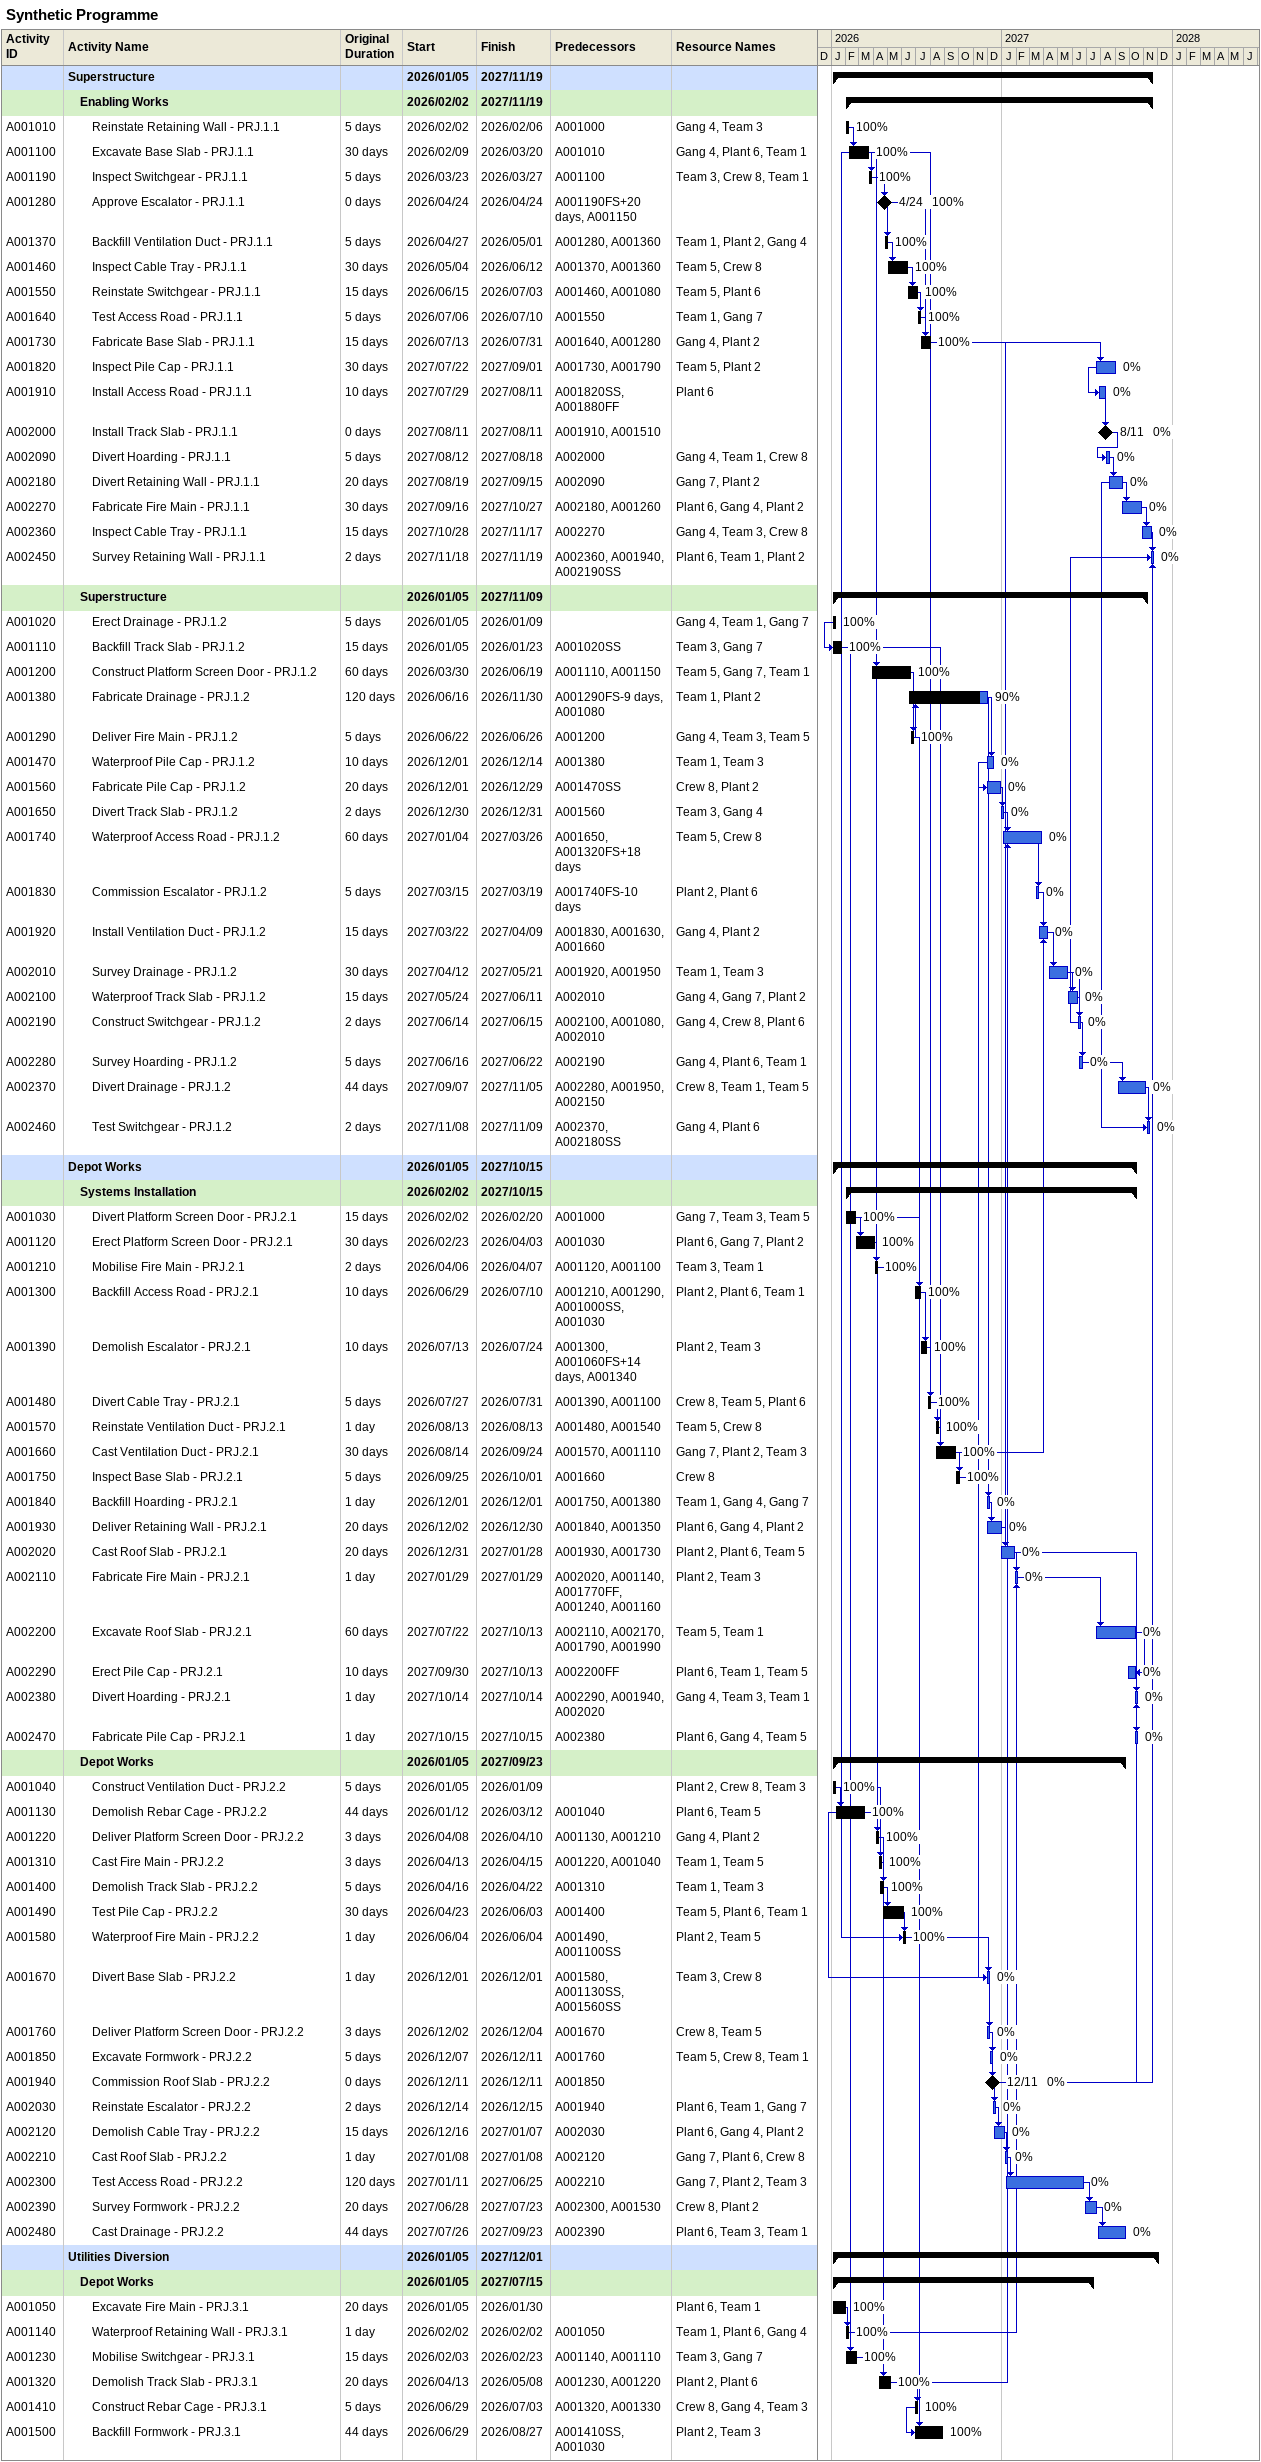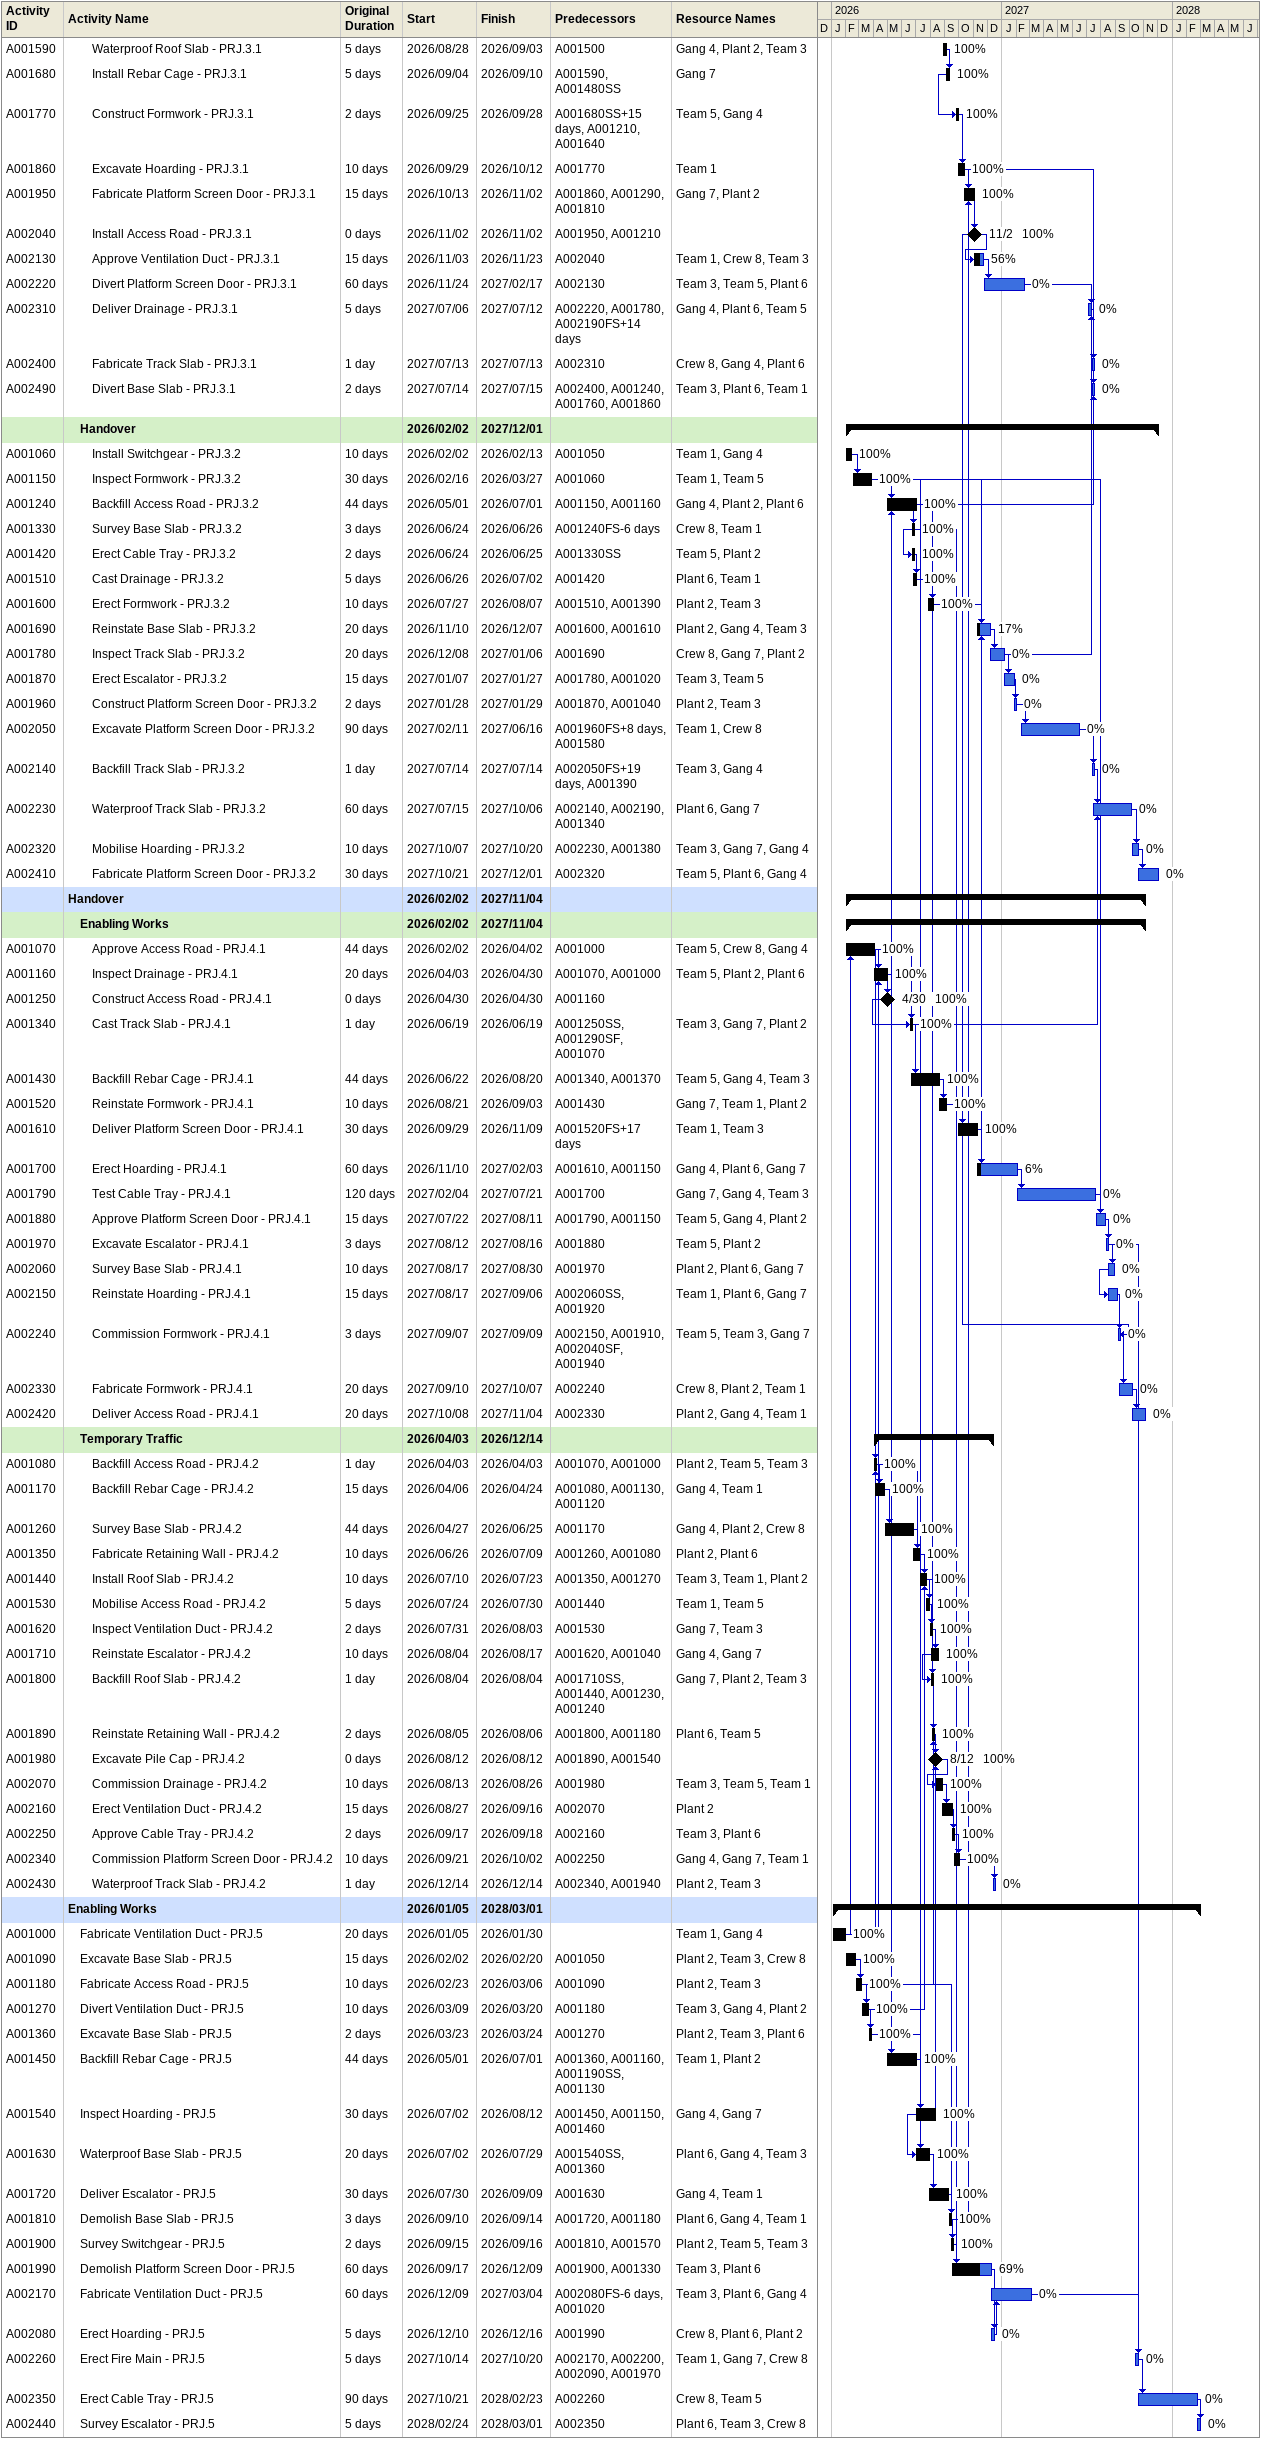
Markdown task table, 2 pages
Synthetic Programme

| ID | Level | Task | Original duration | Start | Finish | Predecessors | Resources | % complete |
|---|---|---|---|---|---|---|---|---|
|  | 1 | **Superstructure** |  | 2026-01-05 | 2027-11-19 |  |  |  |
|  | 2 | **Enabling Works** |  | 2026-02-02 | 2027-11-19 |  |  |  |
| A001010 | 3 | Reinstate Retaining Wall - PRJ.1.1 | 5d | 2026-02-02 | 2026-02-06 | A001000 | Gang 4, Team 3 | 100 |
| A001100 | 3 | Excavate Base Slab - PRJ.1.1 | 30d | 2026-02-09 | 2026-03-20 | A001010 | Gang 4, Plant 6, Team 1 | 100 |
| A001190 | 3 | Inspect Switchgear - PRJ.1.1 | 5d | 2026-03-23 | 2026-03-27 | A001100 | Team 3, Crew 8, Team 1 | 100 |
| A001280 | 3 | Approve Escalator - PRJ.1.1 | 0d | 2026-04-24 | 2026-04-24 | A001190FS+20d, A001150 |  | 100 |
| A001370 | 3 | Backfill Ventilation Duct - PRJ.1.1 | 5d | 2026-04-27 | 2026-05-01 | A001280, A001360 | Team 1, Plant 2, Gang 4 | 100 |
| A001460 | 3 | Inspect Cable Tray - PRJ.1.1 | 30d | 2026-05-04 | 2026-06-12 | A001370, A001360 | Team 5, Crew 8 | 100 |
| A001550 | 3 | Reinstate Switchgear - PRJ.1.1 | 15d | 2026-06-15 | 2026-07-03 | A001460, A001080 | Team 5, Plant 6 | 100 |
| A001640 | 3 | Test Access Road - PRJ.1.1 | 5d | 2026-07-06 | 2026-07-10 | A001550 | Team 1, Gang 7 | 100 |
| A001730 | 3 | Fabricate Base Slab - PRJ.1.1 | 15d | 2026-07-13 | 2026-07-31 | A001640, A001280 | Gang 4, Plant 2 | 100 |
| A001820 | 3 | Inspect Pile Cap - PRJ.1.1 | 30d | 2027-07-22 | 2027-09-01 | A001730, A001790 | Team 5, Plant 2 | 0 |
| A001910 | 3 | Install Access Road - PRJ.1.1 | 10d | 2027-07-29 | 2027-08-11 | A001820SS, A001880FF | Plant 6 | 0 |
| A002000 | 3 | Install Track Slab - PRJ.1.1 | 0d | 2027-08-11 | 2027-08-11 | A001910, A001510 |  | 0 |
| A002090 | 3 | Divert Hoarding - PRJ.1.1 | 5d | 2027-08-12 | 2027-08-18 | A002000 | Gang 4, Team 1, Crew 8 | 0 |
| A002180 | 3 | Divert Retaining Wall - PRJ.1.1 | 20d | 2027-08-19 | 2027-09-15 | A002090 | Gang 7, Plant 2 | 0 |
| A002270 | 3 | Fabricate Fire Main - PRJ.1.1 | 30d | 2027-09-16 | 2027-10-27 | A002180, A001260 | Plant 6, Gang 4, Plant 2 | 0 |
| A002360 | 3 | Inspect Cable Tray - PRJ.1.1 | 15d | 2027-10-28 | 2027-11-17 | A002270 | Gang 4, Team 3, Crew 8 | 0 |
| A002450 | 3 | Survey Retaining Wall - PRJ.1.1 | 2d | 2027-11-18 | 2027-11-19 | A002360, A001940, A002190SS | Plant 6, Team 1, Plant 2 | 0 |
|  | 2 | **Superstructure** |  | 2026-01-05 | 2027-11-09 |  |  |  |
| A001020 | 3 | Erect Drainage - PRJ.1.2 | 5d | 2026-01-05 | 2026-01-09 |  | Gang 4, Team 1, Gang 7 | 100 |
| A001110 | 3 | Backfill Track Slab - PRJ.1.2 | 15d | 2026-01-05 | 2026-01-23 | A001020SS | Team 3, Gang 7 | 100 |
| A001200 | 3 | Construct Platform Screen Door - PRJ.1.2 | 60d | 2026-03-30 | 2026-06-19 | A001110, A001150 | Team 5, Gang 7, Team 1 | 100 |
| A001380 | 3 | Fabricate Drainage - PRJ.1.2 | 120d | 2026-06-16 | 2026-11-30 | A001290FS-9d, A001080 | Team 1, Plant 2 | 90 |
| A001290 | 3 | Deliver Fire Main - PRJ.1.2 | 5d | 2026-06-22 | 2026-06-26 | A001200 | Gang 4, Team 3, Team 5 | 100 |
| A001470 | 3 | Waterproof Pile Cap - PRJ.1.2 | 10d | 2026-12-01 | 2026-12-14 | A001380 | Team 1, Team 3 | 0 |
| A001560 | 3 | Fabricate Pile Cap - PRJ.1.2 | 20d | 2026-12-01 | 2026-12-29 | A001470SS | Crew 8, Plant 2 | 0 |
| A001650 | 3 | Divert Track Slab - PRJ.1.2 | 2d | 2026-12-30 | 2026-12-31 | A001560 | Team 3, Gang 4 | 0 |
| A001740 | 3 | Waterproof Access Road - PRJ.1.2 | 60d | 2027-01-04 | 2027-03-26 | A001650, A001320FS+18d | Team 5, Crew 8 | 0 |
| A001830 | 3 | Commission Escalator - PRJ.1.2 | 5d | 2027-03-15 | 2027-03-19 | A001740FS-10d | Plant 2, Plant 6 | 0 |
| A001920 | 3 | Install Ventilation Duct - PRJ.1.2 | 15d | 2027-03-22 | 2027-04-09 | A001830, A001630, A001660 | Gang 4, Plant 2 | 0 |
| A002010 | 3 | Survey Drainage - PRJ.1.2 | 30d | 2027-04-12 | 2027-05-21 | A001920, A001950 | Team 1, Team 3 | 0 |
| A002100 | 3 | Waterproof Track Slab - PRJ.1.2 | 15d | 2027-05-24 | 2027-06-11 | A002010 | Gang 4, Gang 7, Plant 2 | 0 |
| A002190 | 3 | Construct Switchgear - PRJ.1.2 | 2d | 2027-06-14 | 2027-06-15 | A002100, A001080, A002010 | Gang 4, Crew 8, Plant 6 | 0 |
| A002280 | 3 | Survey Hoarding - PRJ.1.2 | 5d | 2027-06-16 | 2027-06-22 | A002190 | Gang 4, Plant 6, Team 1 | 0 |
| A002370 | 3 | Divert Drainage - PRJ.1.2 | 44d | 2027-09-07 | 2027-11-05 | A002280, A001950, A002150 | Crew 8, Team 1, Team 5 | 0 |
| A002460 | 3 | Test Switchgear - PRJ.1.2 | 2d | 2027-11-08 | 2027-11-09 | A002370, A002180SS | Gang 4, Plant 6 | 0 |
|  | 1 | **Depot Works** |  | 2026-01-05 | 2027-10-15 |  |  |  |
|  | 2 | **Systems Installation** |  | 2026-02-02 | 2027-10-15 |  |  |  |
| A001030 | 3 | Divert Platform Screen Door - PRJ.2.1 | 15d | 2026-02-02 | 2026-02-20 | A001000 | Gang 7, Team 3, Team 5 | 100 |
| A001120 | 3 | Erect Platform Screen Door - PRJ.2.1 | 30d | 2026-02-23 | 2026-04-03 | A001030 | Plant 6, Gang 7, Plant 2 | 100 |
| A001210 | 3 | Mobilise Fire Main - PRJ.2.1 | 2d | 2026-04-06 | 2026-04-07 | A001120, A001100 | Team 3, Team 1 | 100 |
| A001300 | 3 | Backfill Access Road - PRJ.2.1 | 10d | 2026-06-29 | 2026-07-10 | A001210, A001290, A001000SS, A001030 | Plant 2, Plant 6, Team 1 | 100 |
| A001390 | 3 | Demolish Escalator - PRJ.2.1 | 10d | 2026-07-13 | 2026-07-24 | A001300, A001060FS+14d, A001340 | Plant 2, Team 3 | 100 |
| A001480 | 3 | Divert Cable Tray - PRJ.2.1 | 5d | 2026-07-27 | 2026-07-31 | A001390, A001100 | Crew 8, Team 5, Plant 6 | 100 |
| A001570 | 3 | Reinstate Ventilation Duct - PRJ.2.1 | 1d | 2026-08-13 | 2026-08-13 | A001480, A001540 | Team 5, Crew 8 | 100 |
| A001660 | 3 | Cast Ventilation Duct - PRJ.2.1 | 30d | 2026-08-14 | 2026-09-24 | A001570, A001110 | Gang 7, Plant 2, Team 3 | 100 |
| A001750 | 3 | Inspect Base Slab - PRJ.2.1 | 5d | 2026-09-25 | 2026-10-01 | A001660 | Crew 8 | 100 |
| A001840 | 3 | Backfill Hoarding - PRJ.2.1 | 1d | 2026-12-01 | 2026-12-01 | A001750, A001380 | Team 1, Gang 4, Gang 7 | 0 |
| A001930 | 3 | Deliver Retaining Wall - PRJ.2.1 | 20d | 2026-12-02 | 2026-12-30 | A001840, A001350 | Plant 6, Gang 4, Plant 2 | 0 |
| A002020 | 3 | Cast Roof Slab - PRJ.2.1 | 20d | 2026-12-31 | 2027-01-28 | A001930, A001730 | Plant 2, Plant 6, Team 5 | 0 |
| A002110 | 3 | Fabricate Fire Main - PRJ.2.1 | 1d | 2027-01-29 | 2027-01-29 | A002020, A001140, A001770FF, A001240, A001160 | Plant 2, Team 3 | 0 |
| A002200 | 3 | Excavate Roof Slab - PRJ.2.1 | 60d | 2027-07-22 | 2027-10-13 | A002110, A002170, A001790, A001990 | Team 5, Team 1 | 0 |
| A002290 | 3 | Erect Pile Cap - PRJ.2.1 | 10d | 2027-09-30 | 2027-10-13 | A002200FF | Plant 6, Team 1, Team 5 | 0 |
| A002380 | 3 | Divert Hoarding - PRJ.2.1 | 1d | 2027-10-14 | 2027-10-14 | A002290, A001940, A002020 | Gang 4, Team 3, Team 1 | 0 |
| A002470 | 3 | Fabricate Pile Cap - PRJ.2.1 | 1d | 2027-10-15 | 2027-10-15 | A002380 | Plant 6, Gang 4, Team 5 | 0 |
|  | 2 | **Depot Works** |  | 2026-01-05 | 2027-09-23 |  |  |  |
| A001040 | 3 | Construct Ventilation Duct - PRJ.2.2 | 5d | 2026-01-05 | 2026-01-09 |  | Plant 2, Crew 8, Team 3 | 100 |
| A001130 | 3 | Demolish Rebar Cage - PRJ.2.2 | 44d | 2026-01-12 | 2026-03-12 | A001040 | Plant 6, Team 5 | 100 |
| A001220 | 3 | Deliver Platform Screen Door - PRJ.2.2 | 3d | 2026-04-08 | 2026-04-10 | A001130, A001210 | Gang 4, Plant 2 | 100 |
| A001310 | 3 | Cast Fire Main - PRJ.2.2 | 3d | 2026-04-13 | 2026-04-15 | A001220, A001040 | Team 1, Team 5 | 100 |
| A001400 | 3 | Demolish Track Slab - PRJ.2.2 | 5d | 2026-04-16 | 2026-04-22 | A001310 | Team 1, Team 3 | 100 |
| A001490 | 3 | Test Pile Cap - PRJ.2.2 | 30d | 2026-04-23 | 2026-06-03 | A001400 | Team 5, Plant 6, Team 1 | 100 |
| A001580 | 3 | Waterproof Fire Main - PRJ.2.2 | 1d | 2026-06-04 | 2026-06-04 | A001490, A001100SS | Plant 2, Team 5 | 100 |
| A001670 | 3 | Divert Base Slab - PRJ.2.2 | 1d | 2026-12-01 | 2026-12-01 | A001580, A001130SS, A001560SS | Team 3, Crew 8 | 0 |
| A001760 | 3 | Deliver Platform Screen Door - PRJ.2.2 | 3d | 2026-12-02 | 2026-12-04 | A001670 | Crew 8, Team 5 | 0 |
| A001850 | 3 | Excavate Formwork - PRJ.2.2 | 5d | 2026-12-07 | 2026-12-11 | A001760 | Team 5, Crew 8, Team 1 | 0 |
| A001940 | 3 | Commission Roof Slab - PRJ.2.2 | 0d | 2026-12-11 | 2026-12-11 | A001850 |  | 0 |
| A002030 | 3 | Reinstate Escalator - PRJ.2.2 | 2d | 2026-12-14 | 2026-12-15 | A001940 | Plant 6, Team 1, Gang 7 | 0 |
| A002120 | 3 | Demolish Cable Tray - PRJ.2.2 | 15d | 2026-12-16 | 2027-01-07 | A002030 | Plant 6, Gang 4, Plant 2 | 0 |
| A002210 | 3 | Cast Roof Slab - PRJ.2.2 | 1d | 2027-01-08 | 2027-01-08 | A002120 | Gang 7, Plant 6, Crew 8 | 0 |
| A002300 | 3 | Test Access Road - PRJ.2.2 | 120d | 2027-01-11 | 2027-06-25 | A002210 | Gang 7, Plant 2, Team 3 | 0 |
| A002390 | 3 | Survey Formwork - PRJ.2.2 | 20d | 2027-06-28 | 2027-07-23 | A002300, A001530 | Crew 8, Plant 2 | 0 |
| A002480 | 3 | Cast Drainage - PRJ.2.2 | 44d | 2027-07-26 | 2027-09-23 | A002390 | Plant 6, Team 3, Team 1 | 0 |
|  | 1 | **Utilities Diversion** |  | 2026-01-05 | 2027-12-01 |  |  |  |
|  | 2 | **Depot Works** |  | 2026-01-05 | 2027-07-15 |  |  |  |
| A001050 | 3 | Excavate Fire Main - PRJ.3.1 | 20d | 2026-01-05 | 2026-01-30 |  | Plant 6, Team 1 | 100 |
| A001140 | 3 | Waterproof Retaining Wall - PRJ.3.1 | 1d | 2026-02-02 | 2026-02-02 | A001050 | Team 1, Plant 6, Gang 4 | 100 |
| A001230 | 3 | Mobilise Switchgear - PRJ.3.1 | 15d | 2026-02-03 | 2026-02-23 | A001140, A001110 | Team 3, Gang 7 | 100 |
| A001320 | 3 | Demolish Track Slab - PRJ.3.1 | 20d | 2026-04-13 | 2026-05-08 | A001230, A001220 | Plant 2, Plant 6 | 100 |
| A001410 | 3 | Construct Rebar Cage - PRJ.3.1 | 5d | 2026-06-29 | 2026-07-03 | A001320, A001330 | Crew 8, Gang 4, Team 3 | 100 |
| A001500 | 3 | Backfill Formwork - PRJ.3.1 | 44d | 2026-06-29 | 2026-08-27 | A001410SS, A001030 | Plant 2, Team 3 | 100 |
| A001590 | 3 | Waterproof Roof Slab - PRJ.3.1 | 5d | 2026-08-28 | 2026-09-03 | A001500 | Gang 4, Plant 2, Team 3 | 100 |
| A001680 | 3 | Install Rebar Cage - PRJ.3.1 | 5d | 2026-09-04 | 2026-09-10 | A001590, A001480SS | Gang 7 | 100 |
| A001770 | 3 | Construct Formwork - PRJ.3.1 | 2d | 2026-09-25 | 2026-09-28 | A001680SS+15d, A001210, A001640 | Team 5, Gang 4 | 100 |
| A001860 | 3 | Excavate Hoarding - PRJ.3.1 | 10d | 2026-09-29 | 2026-10-12 | A001770 | Team 1 | 100 |
| A001950 | 3 | Fabricate Platform Screen Door - PRJ.3.1 | 15d | 2026-10-13 | 2026-11-02 | A001860, A001290, A001810 | Gang 7, Plant 2 | 100 |
| A002040 | 3 | Install Access Road - PRJ.3.1 | 0d | 2026-11-02 | 2026-11-02 | A001950, A001210 |  | 100 |
| A002130 | 3 | Approve Ventilation Duct - PRJ.3.1 | 15d | 2026-11-03 | 2026-11-23 | A002040 | Team 1, Crew 8, Team 3 | 56 |
| A002220 | 3 | Divert Platform Screen Door - PRJ.3.1 | 60d | 2026-11-24 | 2027-02-17 | A002130 | Team 3, Team 5, Plant 6 | 0 |
| A002310 | 3 | Deliver Drainage - PRJ.3.1 | 5d | 2027-07-06 | 2027-07-12 | A002220, A001780, A002190FS+14d | Gang 4, Plant 6, Team 5 | 0 |
| A002400 | 3 | Fabricate Track Slab - PRJ.3.1 | 1d | 2027-07-13 | 2027-07-13 | A002310 | Crew 8, Gang 4, Plant 6 | 0 |
| A002490 | 3 | Divert Base Slab - PRJ.3.1 | 2d | 2027-07-14 | 2027-07-15 | A002400, A001240, A001760, A001860 | Team 3, Plant 6, Team 1 | 0 |
|  | 2 | **Handover** |  | 2026-02-02 | 2027-12-01 |  |  |  |
| A001060 | 3 | Install Switchgear - PRJ.3.2 | 10d | 2026-02-02 | 2026-02-13 | A001050 | Team 1, Gang 4 | 100 |
| A001150 | 3 | Inspect Formwork - PRJ.3.2 | 30d | 2026-02-16 | 2026-03-27 | A001060 | Team 1, Team 5 | 100 |
| A001240 | 3 | Backfill Access Road - PRJ.3.2 | 44d | 2026-05-01 | 2026-07-01 | A001150, A001160 | Gang 4, Plant 2, Plant 6 | 100 |
| A001330 | 3 | Survey Base Slab - PRJ.3.2 | 3d | 2026-06-24 | 2026-06-26 | A001240FS-6d | Crew 8, Team 1 | 100 |
| A001420 | 3 | Erect Cable Tray - PRJ.3.2 | 2d | 2026-06-24 | 2026-06-25 | A001330SS | Team 5, Plant 2 | 100 |
| A001510 | 3 | Cast Drainage - PRJ.3.2 | 5d | 2026-06-26 | 2026-07-02 | A001420 | Plant 6, Team 1 | 100 |
| A001600 | 3 | Erect Formwork - PRJ.3.2 | 10d | 2026-07-27 | 2026-08-07 | A001510, A001390 | Plant 2, Team 3 | 100 |
| A001690 | 3 | Reinstate Base Slab - PRJ.3.2 | 20d | 2026-11-10 | 2026-12-07 | A001600, A001610 | Plant 2, Gang 4, Team 3 | 17 |
| A001780 | 3 | Inspect Track Slab - PRJ.3.2 | 20d | 2026-12-08 | 2027-01-06 | A001690 | Crew 8, Gang 7, Plant 2 | 0 |
| A001870 | 3 | Erect Escalator - PRJ.3.2 | 15d | 2027-01-07 | 2027-01-27 | A001780, A001020 | Team 3, Team 5 | 0 |
| A001960 | 3 | Construct Platform Screen Door - PRJ.3.2 | 2d | 2027-01-28 | 2027-01-29 | A001870, A001040 | Plant 2, Team 3 | 0 |
| A002050 | 3 | Excavate Platform Screen Door - PRJ.3.2 | 90d | 2027-02-11 | 2027-06-16 | A001960FS+8d, A001580 | Team 1, Crew 8 | 0 |
| A002140 | 3 | Backfill Track Slab - PRJ.3.2 | 1d | 2027-07-14 | 2027-07-14 | A002050FS+19d, A001390 | Team 3, Gang 4 | 0 |
| A002230 | 3 | Waterproof Track Slab - PRJ.3.2 | 60d | 2027-07-15 | 2027-10-06 | A002140, A002190, A001340 | Plant 6, Gang 7 | 0 |
| A002320 | 3 | Mobilise Hoarding - PRJ.3.2 | 10d | 2027-10-07 | 2027-10-20 | A002230, A001380 | Team 3, Gang 7, Gang 4 | 0 |
| A002410 | 3 | Fabricate Platform Screen Door - PRJ.3.2 | 30d | 2027-10-21 | 2027-12-01 | A002320 | Team 5, Plant 6, Gang 4 | 0 |
|  | 1 | **Handover** |  | 2026-02-02 | 2027-11-04 |  |  |  |
|  | 2 | **Enabling Works** |  | 2026-02-02 | 2027-11-04 |  |  |  |
| A001070 | 3 | Approve Access Road - PRJ.4.1 | 44d | 2026-02-02 | 2026-04-02 | A001000 | Team 5, Crew 8, Gang 4 | 100 |
| A001160 | 3 | Inspect Drainage - PRJ.4.1 | 20d | 2026-04-03 | 2026-04-30 | A001070, A001000 | Team 5, Plant 2, Plant 6 | 100 |
| A001250 | 3 | Construct Access Road - PRJ.4.1 | 0d | 2026-04-30 | 2026-04-30 | A001160 |  | 100 |
| A001340 | 3 | Cast Track Slab - PRJ.4.1 | 1d | 2026-06-19 | 2026-06-19 | A001250SS, A001290SF, A001070 | Team 3, Gang 7, Plant 2 | 100 |
| A001430 | 3 | Backfill Rebar Cage - PRJ.4.1 | 44d | 2026-06-22 | 2026-08-20 | A001340, A001370 | Team 5, Gang 4, Team 3 | 100 |
| A001520 | 3 | Reinstate Formwork - PRJ.4.1 | 10d | 2026-08-21 | 2026-09-03 | A001430 | Gang 7, Team 1, Plant 2 | 100 |
| A001610 | 3 | Deliver Platform Screen Door - PRJ.4.1 | 30d | 2026-09-29 | 2026-11-09 | A001520FS+17d | Team 1, Team 3 | 100 |
| A001700 | 3 | Erect Hoarding - PRJ.4.1 | 60d | 2026-11-10 | 2027-02-03 | A001610, A001150 | Gang 4, Plant 6, Gang 7 | 6 |
| A001790 | 3 | Test Cable Tray - PRJ.4.1 | 120d | 2027-02-04 | 2027-07-21 | A001700 | Gang 7, Gang 4, Team 3 | 0 |
| A001880 | 3 | Approve Platform Screen Door - PRJ.4.1 | 15d | 2027-07-22 | 2027-08-11 | A001790, A001150 | Team 5, Gang 4, Plant 2 | 0 |
| A001970 | 3 | Excavate Escalator - PRJ.4.1 | 3d | 2027-08-12 | 2027-08-16 | A001880 | Team 5, Plant 2 | 0 |
| A002060 | 3 | Survey Base Slab - PRJ.4.1 | 10d | 2027-08-17 | 2027-08-30 | A001970 | Plant 2, Plant 6, Gang 7 | 0 |
| A002150 | 3 | Reinstate Hoarding - PRJ.4.1 | 15d | 2027-08-17 | 2027-09-06 | A002060SS, A001920 | Team 1, Plant 6, Gang 7 | 0 |
| A002240 | 3 | Commission Formwork - PRJ.4.1 | 3d | 2027-09-07 | 2027-09-09 | A002150, A001910, A002040SF, A001940 | Team 5, Team 3, Gang 7 | 0 |
| A002330 | 3 | Fabricate Formwork - PRJ.4.1 | 20d | 2027-09-10 | 2027-10-07 | A002240 | Crew 8, Plant 2, Team 1 | 0 |
| A002420 | 3 | Deliver Access Road - PRJ.4.1 | 20d | 2027-10-08 | 2027-11-04 | A002330 | Plant 2, Gang 4, Team 1 | 0 |
|  | 2 | **Temporary Traffic** |  | 2026-04-03 | 2026-12-14 |  |  |  |
| A001080 | 3 | Backfill Access Road - PRJ.4.2 | 1d | 2026-04-03 | 2026-04-03 | A001070, A001000 | Plant 2, Team 5, Team 3 | 100 |
| A001170 | 3 | Backfill Rebar Cage - PRJ.4.2 | 15d | 2026-04-06 | 2026-04-24 | A001080, A001130, A001120 | Gang 4, Team 1 | 100 |
| A001260 | 3 | Survey Base Slab - PRJ.4.2 | 44d | 2026-04-27 | 2026-06-25 | A001170 | Gang 4, Plant 2, Crew 8 | 100 |
| A001350 | 3 | Fabricate Retaining Wall - PRJ.4.2 | 10d | 2026-06-26 | 2026-07-09 | A001260, A001080 | Plant 2, Plant 6 | 100 |
| A001440 | 3 | Install Roof Slab - PRJ.4.2 | 10d | 2026-07-10 | 2026-07-23 | A001350, A001270 | Team 3, Team 1, Plant 2 | 100 |
| A001530 | 3 | Mobilise Access Road - PRJ.4.2 | 5d | 2026-07-24 | 2026-07-30 | A001440 | Team 1, Team 5 | 100 |
| A001620 | 3 | Inspect Ventilation Duct - PRJ.4.2 | 2d | 2026-07-31 | 2026-08-03 | A001530 | Gang 7, Team 3 | 100 |
| A001710 | 3 | Reinstate Escalator - PRJ.4.2 | 10d | 2026-08-04 | 2026-08-17 | A001620, A001040 | Gang 4, Gang 7 | 100 |
| A001800 | 3 | Backfill Roof Slab - PRJ.4.2 | 1d | 2026-08-04 | 2026-08-04 | A001710SS, A001440, A001230, A001240 | Gang 7, Plant 2, Team 3 | 100 |
| A001890 | 3 | Reinstate Retaining Wall - PRJ.4.2 | 2d | 2026-08-05 | 2026-08-06 | A001800, A001180 | Plant 6, Team 5 | 100 |
| A001980 | 3 | Excavate Pile Cap - PRJ.4.2 | 0d | 2026-08-12 | 2026-08-12 | A001890, A001540 |  | 100 |
| A002070 | 3 | Commission Drainage - PRJ.4.2 | 10d | 2026-08-13 | 2026-08-26 | A001980 | Team 3, Team 5, Team 1 | 100 |
| A002160 | 3 | Erect Ventilation Duct - PRJ.4.2 | 15d | 2026-08-27 | 2026-09-16 | A002070 | Plant 2 | 100 |
| A002250 | 3 | Approve Cable Tray - PRJ.4.2 | 2d | 2026-09-17 | 2026-09-18 | A002160 | Team 3, Plant 6 | 100 |
| A002340 | 3 | Commission Platform Screen Door - PRJ.4.2 | 10d | 2026-09-21 | 2026-10-02 | A002250 | Gang 4, Gang 7, Team 1 | 100 |
| A002430 | 3 | Waterproof Track Slab - PRJ.4.2 | 1d | 2026-12-14 | 2026-12-14 | A002340, A001940 | Plant 2, Team 3 | 0 |
|  | 1 | **Enabling Works** |  | 2026-01-05 | 2028-03-01 |  |  |  |
| A001000 | 2 | Fabricate Ventilation Duct - PRJ.5 | 20d | 2026-01-05 | 2026-01-30 |  | Team 1, Gang 4 | 100 |
| A001090 | 2 | Excavate Base Slab - PRJ.5 | 15d | 2026-02-02 | 2026-02-20 | A001050 | Plant 2, Team 3, Crew 8 | 100 |
| A001180 | 2 | Fabricate Access Road - PRJ.5 | 10d | 2026-02-23 | 2026-03-06 | A001090 | Plant 2, Team 3 | 100 |
| A001270 | 2 | Divert Ventilation Duct - PRJ.5 | 10d | 2026-03-09 | 2026-03-20 | A001180 | Team 3, Gang 4, Plant 2 | 100 |
| A001360 | 2 | Excavate Base Slab - PRJ.5 | 2d | 2026-03-23 | 2026-03-24 | A001270 | Plant 2, Team 3, Plant 6 | 100 |
| A001450 | 2 | Backfill Rebar Cage - PRJ.5 | 44d | 2026-05-01 | 2026-07-01 | A001360, A001160, A001190SS, A001130 | Team 1, Plant 2 | 100 |
| A001540 | 2 | Inspect Hoarding - PRJ.5 | 30d | 2026-07-02 | 2026-08-12 | A001450, A001150, A001460 | Gang 4, Gang 7 | 100 |
| A001630 | 2 | Waterproof Base Slab - PRJ.5 | 20d | 2026-07-02 | 2026-07-29 | A001540SS, A001360 | Plant 6, Gang 4, Team 3 | 100 |
| A001720 | 2 | Deliver Escalator - PRJ.5 | 30d | 2026-07-30 | 2026-09-09 | A001630 | Gang 4, Team 1 | 100 |
| A001810 | 2 | Demolish Base Slab - PRJ.5 | 3d | 2026-09-10 | 2026-09-14 | A001720, A001180 | Plant 6, Gang 4, Team 1 | 100 |
| A001900 | 2 | Survey Switchgear - PRJ.5 | 2d | 2026-09-15 | 2026-09-16 | A001810, A001570 | Plant 2, Team 5, Team 3 | 100 |
| A001990 | 2 | Demolish Platform Screen Door - PRJ.5 | 60d | 2026-09-17 | 2026-12-09 | A001900, A001330 | Team 3, Plant 6 | 69 |
| A002170 | 2 | Fabricate Ventilation Duct - PRJ.5 | 60d | 2026-12-09 | 2027-03-04 | A002080FS-6d, A001020 | Team 3, Plant 6, Gang 4 | 0 |
| A002080 | 2 | Erect Hoarding - PRJ.5 | 5d | 2026-12-10 | 2026-12-16 | A001990 | Crew 8, Plant 6, Plant 2 | 0 |
| A002260 | 2 | Erect Fire Main - PRJ.5 | 5d | 2027-10-14 | 2027-10-20 | A002170, A002200, A002090, A001970 | Team 1, Gang 7, Crew 8 | 0 |
| A002350 | 2 | Erect Cable Tray - PRJ.5 | 90d | 2027-10-21 | 2028-02-23 | A002260 | Crew 8, Team 5 | 0 |
| A002440 | 2 | Survey Escalator - PRJ.5 | 5d | 2028-02-24 | 2028-03-01 | A002350 | Plant 6, Team 3, Crew 8 | 0 |
